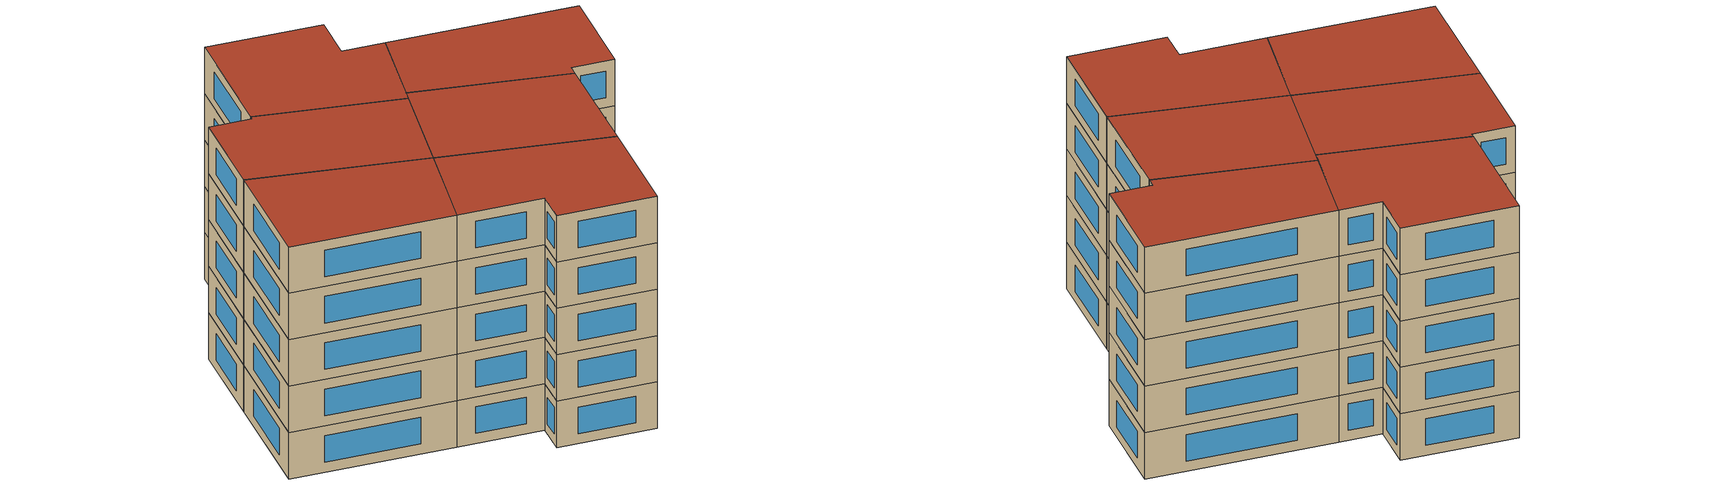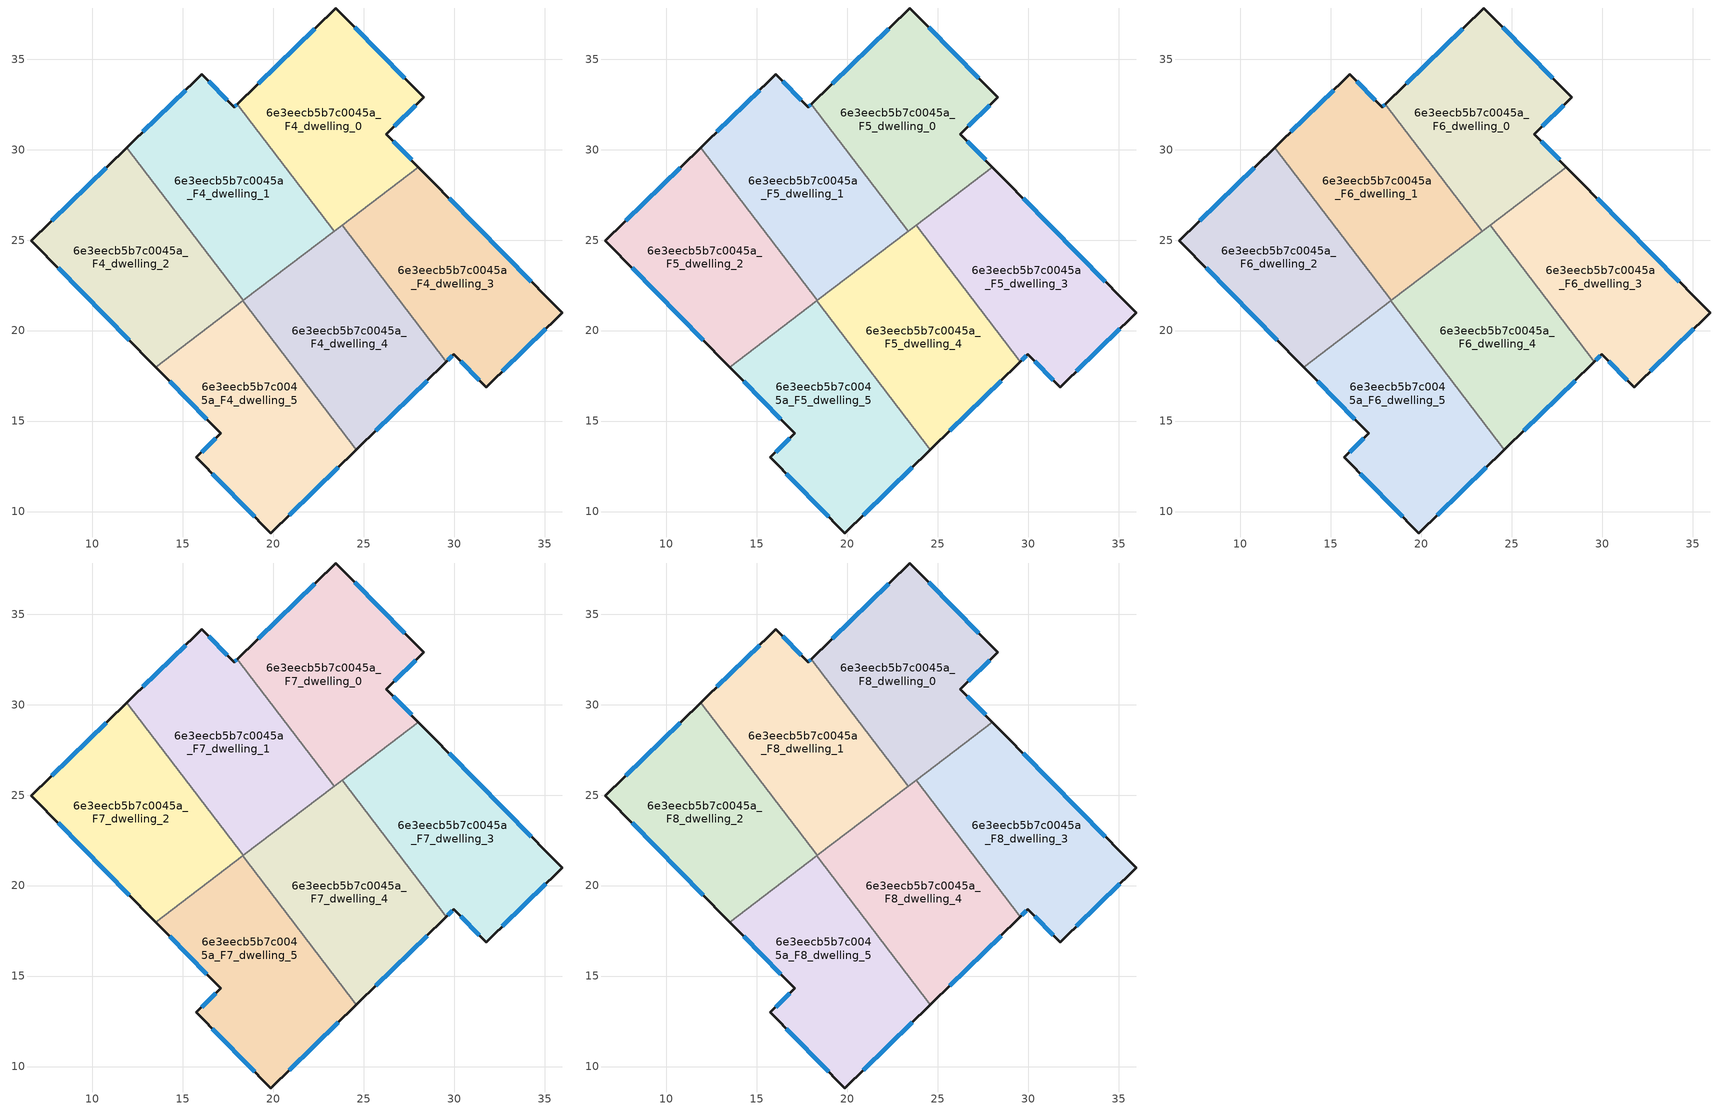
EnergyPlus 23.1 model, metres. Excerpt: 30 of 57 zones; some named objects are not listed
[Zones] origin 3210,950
6e3eecb5b7c0045a_F4_dwelling_0
 floor to 6e3eecb5b7c0045a_F3_dwelling_0 (EU_floor_Construction): 23.46,37.83 28.32,32.89 26.24,30.86 28.03,29.04 23.36,25.49 18.01,32.51 z12
 wall outside (EU_wall_Construction): 28.03,29.04 26.24,30.86 28.32,32.89 23.46,37.83 18.01,32.51 z12:15
 wall to 6e3eecb5b7c0045a_F4_dwelling_1 (EU_wall_Construction): 18.01,32.51 23.36,25.49 z12:15
 wall to 6e3eecb5b7c0045a_F4_dwelling_3 (EU_wall_Construction): 23.82,25.83 28.03,29.04 z12:15
 wall to 6e3eecb5b7c0045a_F4_dwelling_4 (EU_wall_Construction): 23.36,25.49 23.82,25.83 z12:15
 window (EU_Window_Construction): 27.65,29.43 26.63,30.47 / 22.29,36.69 19.18,33.65 / 27.28,33.95 24.5,36.77 / 26.69,31.29 27.88,32.46 z12.64:14.36
6e3eecb5b7c0045a_F4_dwelling_1
 floor to 6e3eecb5b7c0045a_F3_dwelling_1 (EU_floor_Construction): 18.01,32.51 23.36,25.49 18.35,21.67 11.91,30.11 16.06,34.16 17.85,32.35 z12
 wall outside (EU_wall_Construction): 18.01,32.51 17.85,32.35 16.06,34.16 11.91,30.11 z12:15
 wall to 6e3eecb5b7c0045a_F4_dwelling_2 (EU_wall_Construction): 11.91,30.11 18.35,21.67 z12:15
 wall to 6e3eecb5b7c0045a_F4_dwelling_4 (EU_wall_Construction): 18.35,21.67 23.36,25.49 z12:15
 window (EU_Window_Construction): 15.17,33.29 12.8,30.98 / 17.46,32.74 16.44,33.77 / 17.98,32.48 17.88,32.39 z12.64:14.36
6e3eecb5b7c0045a_F4_dwelling_2
 floor to 6e3eecb5b7c0045a_F3_dwelling_2 (EU_floor_Construction): 11.91,30.11 18.35,21.67 13.51,17.98 6.64,24.96 z12
 wall outside (EU_wall_Construction): 11.91,30.11 6.64,24.96 13.51,17.98 z12:15
 wall to 6e3eecb5b7c0045a_F4_dwelling_5 (EU_wall_Construction): 13.51,17.98 18.33,21.65 z12:15
 wall to 6e3eecb5b7c0045a_F4_dwelling_4 (EU_wall_Construction): 18.33,21.65 18.35,21.67 z12:15
 window (EU_Window_Construction): 8.11,23.47 12.04,19.48 / 10.78,29.01 7.77,26.06 z12.64:14.36
6e3eecb5b7c0045a_F4_dwelling_3
 floor to 6e3eecb5b7c0045a_F3_dwelling_3 (EU_floor_Construction): 28.03,29.04 35.97,20.98 31.78,16.88 29.99,18.69 29.57,18.28 23.82,25.83 z12
 wall outside (EU_wall_Construction): 29.57,18.28 29.99,18.69 31.78,16.88 35.97,20.98 28.03,29.04 z12:15
 wall to 6e3eecb5b7c0045a_F4_dwelling_4 (EU_wall_Construction): 23.82,25.83 29.57,18.28 z12:15
 window (EU_Window_Construction): 34.27,22.7 29.73,27.31 / 32.67,17.76 35.07,20.1 / 30.37,18.3 31.39,17.27 / 29.66,18.36 29.9,18.6 z12.64:14.36
6e3eecb5b7c0045a_F4_dwelling_4
 floor to 6e3eecb5b7c0045a_F3_dwelling_4 (EU_floor_Construction): 23.82,25.83 29.57,18.28 24.6,13.42 18.33,21.65 z12
 wall outside (EU_wall_Construction): 24.6,13.42 29.57,18.28 z12:15
 wall to 6e3eecb5b7c0045a_F4_dwelling_5 (EU_wall_Construction): 18.33,21.65 24.6,13.42 z12:15
 window (EU_Window_Construction): 25.66,14.46 28.5,17.24 z12.64:14.36
6e3eecb5b7c0045a_F4_dwelling_5
 floor to 6e3eecb5b7c0045a_F3_dwelling_5 (EU_floor_Construction): 18.33,21.65 24.6,13.42 19.88,8.81 15.75,13 17.11,14.33 13.51,17.98 z12
 wall outside (EU_wall_Construction): 13.51,17.98 17.11,14.33 15.75,13 19.88,8.81 24.6,13.42 z12:15
 window (EU_Window_Construction): 14.28,17.2 16.34,15.11 / 20.89,9.8 23.59,12.44 / 16.63,12.1 18.99,9.71 / 16.82,14.04 16.04,13.28 z12.64:14.36
6e3eecb5b7c0045a_F5_dwelling_0
 floor to 6e3eecb5b7c0045a_F4_dwelling_0 (EU_floor_Construction): 23.46,37.83 28.32,32.89 26.24,30.86 28.03,29.04 23.36,25.49 18.01,32.51 z15
 wall outside (EU_wall_Construction): 28.03,29.04 26.24,30.86 28.32,32.89 23.46,37.83 18.01,32.51 z15:18
 wall to 6e3eecb5b7c0045a_F5_dwelling_1 (EU_wall_Construction): 18.01,32.51 23.36,25.49 z15:18
 wall to 6e3eecb5b7c0045a_F5_dwelling_3 (EU_wall_Construction): 23.82,25.83 28.03,29.04 z15:18
 wall to 6e3eecb5b7c0045a_F5_dwelling_4 (EU_wall_Construction): 23.36,25.49 23.82,25.83 z15:18
 window (EU_Window_Construction): 27.65,29.43 26.63,30.47 / 22.29,36.69 19.18,33.65 / 27.28,33.95 24.5,36.77 / 26.69,31.29 27.88,32.46 z15.64:17.36
6e3eecb5b7c0045a_F5_dwelling_1
 floor to 6e3eecb5b7c0045a_F4_dwelling_1 (EU_floor_Construction): 18.01,32.51 23.36,25.49 18.35,21.67 11.91,30.11 16.06,34.16 17.85,32.35 z15
 wall outside (EU_wall_Construction): 18.01,32.51 17.85,32.35 16.06,34.16 11.91,30.11 z15:18
 wall to 6e3eecb5b7c0045a_F5_dwelling_2 (EU_wall_Construction): 11.91,30.11 18.35,21.67 z15:18
 wall to 6e3eecb5b7c0045a_F5_dwelling_4 (EU_wall_Construction): 18.35,21.67 23.36,25.49 z15:18
 window (EU_Window_Construction): 15.17,33.29 12.8,30.98 / 17.46,32.74 16.44,33.77 / 17.98,32.48 17.88,32.39 z15.64:17.36
6e3eecb5b7c0045a_F5_dwelling_2
 floor to 6e3eecb5b7c0045a_F4_dwelling_2 (EU_floor_Construction): 11.91,30.11 18.35,21.67 13.51,17.98 6.64,24.96 z15
 wall outside (EU_wall_Construction): 11.91,30.11 6.64,24.96 13.51,17.98 z15:18
 wall to 6e3eecb5b7c0045a_F5_dwelling_5 (EU_wall_Construction): 13.51,17.98 18.33,21.65 z15:18
 wall to 6e3eecb5b7c0045a_F5_dwelling_4 (EU_wall_Construction): 18.33,21.65 18.35,21.67 z15:18
 window (EU_Window_Construction): 8.11,23.47 12.04,19.48 / 10.78,29.01 7.77,26.06 z15.64:17.36
6e3eecb5b7c0045a_F5_dwelling_3
 floor to 6e3eecb5b7c0045a_F4_dwelling_3 (EU_floor_Construction): 28.03,29.04 35.97,20.98 31.78,16.88 29.99,18.69 29.57,18.28 23.82,25.83 z15
 wall outside (EU_wall_Construction): 29.57,18.28 29.99,18.69 31.78,16.88 35.97,20.98 28.03,29.04 z15:18
 wall to 6e3eecb5b7c0045a_F5_dwelling_4 (EU_wall_Construction): 23.82,25.83 29.57,18.28 z15:18
 window (EU_Window_Construction): 34.27,22.7 29.73,27.31 / 32.67,17.76 35.07,20.1 / 30.37,18.3 31.39,17.27 / 29.66,18.36 29.9,18.6 z15.64:17.36
6e3eecb5b7c0045a_F5_dwelling_4
 floor to 6e3eecb5b7c0045a_F4_dwelling_4 (EU_floor_Construction): 23.82,25.83 29.57,18.28 24.6,13.42 18.33,21.65 z15
 wall outside (EU_wall_Construction): 24.6,13.42 29.57,18.28 z15:18
 wall to 6e3eecb5b7c0045a_F5_dwelling_5 (EU_wall_Construction): 18.33,21.65 24.6,13.42 z15:18
 window (EU_Window_Construction): 25.66,14.46 28.5,17.24 z15.64:17.36
6e3eecb5b7c0045a_F5_dwelling_5
 floor to 6e3eecb5b7c0045a_F4_dwelling_5 (EU_floor_Construction): 18.33,21.65 24.6,13.42 19.88,8.81 15.75,13 17.11,14.33 13.51,17.98 z15
 wall outside (EU_wall_Construction): 13.51,17.98 17.11,14.33 15.75,13 19.88,8.81 24.6,13.42 z15:18
 window (EU_Window_Construction): 14.28,17.2 16.34,15.11 / 20.89,9.8 23.59,12.44 / 16.63,12.1 18.99,9.71 / 16.82,14.04 16.04,13.28 z15.64:17.36
6e3eecb5b7c0045a_F6_dwelling_0
 floor to 6e3eecb5b7c0045a_F5_dwelling_0 (EU_floor_Construction): 23.46,37.83 28.32,32.89 26.24,30.86 28.03,29.04 23.36,25.49 18.01,32.51 z18
 wall outside (EU_wall_Construction): 28.03,29.04 26.24,30.86 28.32,32.89 23.46,37.83 18.01,32.51 z18:21
 wall to 6e3eecb5b7c0045a_F6_dwelling_1 (EU_wall_Construction): 18.01,32.51 23.36,25.49 z18:21
 wall to 6e3eecb5b7c0045a_F6_dwelling_3 (EU_wall_Construction): 23.82,25.83 28.03,29.04 z18:21
 wall to 6e3eecb5b7c0045a_F6_dwelling_4 (EU_wall_Construction): 23.36,25.49 23.82,25.83 z18:21
 window (EU_Window_Construction): 27.65,29.43 26.63,30.47 / 22.29,36.69 19.18,33.65 / 27.28,33.95 24.5,36.77 / 26.69,31.29 27.88,32.46 z18.64:20.36
6e3eecb5b7c0045a_F6_dwelling_1
 floor to 6e3eecb5b7c0045a_F5_dwelling_1 (EU_floor_Construction): 18.01,32.51 23.36,25.49 18.35,21.67 11.91,30.11 16.06,34.16 17.85,32.35 z18
 wall outside (EU_wall_Construction): 18.01,32.51 17.85,32.35 16.06,34.16 11.91,30.11 z18:21
 wall to 6e3eecb5b7c0045a_F6_dwelling_2 (EU_wall_Construction): 11.91,30.11 18.35,21.67 z18:21
 wall to 6e3eecb5b7c0045a_F6_dwelling_4 (EU_wall_Construction): 18.35,21.67 23.36,25.49 z18:21
 window (EU_Window_Construction): 15.17,33.29 12.8,30.98 / 17.46,32.74 16.44,33.77 / 17.98,32.48 17.88,32.39 z18.64:20.36
6e3eecb5b7c0045a_F6_dwelling_2
 floor to 6e3eecb5b7c0045a_F5_dwelling_2 (EU_floor_Construction): 11.91,30.11 18.35,21.67 13.51,17.98 6.64,24.96 z18
 wall outside (EU_wall_Construction): 11.91,30.11 6.64,24.96 13.51,17.98 z18:21
 wall to 6e3eecb5b7c0045a_F6_dwelling_5 (EU_wall_Construction): 13.51,17.98 18.33,21.65 z18:21
 wall to 6e3eecb5b7c0045a_F6_dwelling_4 (EU_wall_Construction): 18.33,21.65 18.35,21.67 z18:21
 window (EU_Window_Construction): 8.11,23.47 12.04,19.48 / 10.78,29.01 7.77,26.06 z18.64:20.36
6e3eecb5b7c0045a_F6_dwelling_3
 floor to 6e3eecb5b7c0045a_F5_dwelling_3 (EU_floor_Construction): 28.03,29.04 35.97,20.98 31.78,16.88 29.99,18.69 29.57,18.28 23.82,25.83 z18
 wall outside (EU_wall_Construction): 29.57,18.28 29.99,18.69 31.78,16.88 35.97,20.98 28.03,29.04 z18:21
 wall to 6e3eecb5b7c0045a_F6_dwelling_4 (EU_wall_Construction): 23.82,25.83 29.57,18.28 z18:21
 window (EU_Window_Construction): 34.27,22.7 29.73,27.31 / 32.67,17.76 35.07,20.1 / 30.37,18.3 31.39,17.27 / 29.66,18.36 29.9,18.6 z18.64:20.36
6e3eecb5b7c0045a_F6_dwelling_4
 floor to 6e3eecb5b7c0045a_F5_dwelling_4 (EU_floor_Construction): 23.82,25.83 29.57,18.28 24.6,13.42 18.33,21.65 z18
 wall outside (EU_wall_Construction): 24.6,13.42 29.57,18.28 z18:21
 wall to 6e3eecb5b7c0045a_F6_dwelling_5 (EU_wall_Construction): 18.33,21.65 24.6,13.42 z18:21
 window (EU_Window_Construction): 25.66,14.46 28.5,17.24 z18.64:20.36
6e3eecb5b7c0045a_F6_dwelling_5
 floor to 6e3eecb5b7c0045a_F5_dwelling_5 (EU_floor_Construction): 18.33,21.65 24.6,13.42 19.88,8.81 15.75,13 17.11,14.33 13.51,17.98 z18
 wall outside (EU_wall_Construction): 13.51,17.98 17.11,14.33 15.75,13 19.88,8.81 24.6,13.42 z18:21
 window (EU_Window_Construction): 14.28,17.2 16.34,15.11 / 20.89,9.8 23.59,12.44 / 16.63,12.1 18.99,9.71 / 16.82,14.04 16.04,13.28 z18.64:20.36
6e3eecb5b7c0045a_F7_dwelling_0
 floor to 6e3eecb5b7c0045a_F6_dwelling_0 (EU_floor_Construction): 23.46,37.83 28.32,32.89 26.24,30.86 28.03,29.04 23.36,25.49 18.01,32.51 z21
 wall outside (EU_wall_Construction): 28.03,29.04 26.24,30.86 28.32,32.89 23.46,37.83 18.01,32.51 z21:24
 wall to 6e3eecb5b7c0045a_F7_dwelling_1 (EU_wall_Construction): 18.01,32.51 23.36,25.49 z21:24
 wall to 6e3eecb5b7c0045a_F7_dwelling_3 (EU_wall_Construction): 23.82,25.83 28.03,29.04 z21:24
 wall to 6e3eecb5b7c0045a_F7_dwelling_4 (EU_wall_Construction): 23.36,25.49 23.82,25.83 z21:24
 window (EU_Window_Construction): 27.65,29.43 26.63,30.47 / 22.29,36.69 19.18,33.65 / 27.28,33.95 24.5,36.77 / 26.69,31.29 27.88,32.46 z21.64:23.36
6e3eecb5b7c0045a_F7_dwelling_1
 floor to 6e3eecb5b7c0045a_F6_dwelling_1 (EU_floor_Construction): 18.01,32.51 23.36,25.49 18.35,21.67 11.91,30.11 16.06,34.16 17.85,32.35 z21
 wall outside (EU_wall_Construction): 18.01,32.51 17.85,32.35 16.06,34.16 11.91,30.11 z21:24
 wall to 6e3eecb5b7c0045a_F7_dwelling_2 (EU_wall_Construction): 11.91,30.11 18.35,21.67 z21:24
 wall to 6e3eecb5b7c0045a_F7_dwelling_4 (EU_wall_Construction): 18.35,21.67 23.36,25.49 z21:24
 window (EU_Window_Construction): 15.17,33.29 12.8,30.98 / 17.46,32.74 16.44,33.77 / 17.98,32.48 17.88,32.39 z21.64:23.36
6e3eecb5b7c0045a_F7_dwelling_2
 floor to 6e3eecb5b7c0045a_F6_dwelling_2 (EU_floor_Construction): 11.91,30.11 18.35,21.67 13.51,17.98 6.64,24.96 z21
 wall outside (EU_wall_Construction): 11.91,30.11 6.64,24.96 13.51,17.98 z21:24
 wall to 6e3eecb5b7c0045a_F7_dwelling_5 (EU_wall_Construction): 13.51,17.98 18.33,21.65 z21:24
 wall to 6e3eecb5b7c0045a_F7_dwelling_4 (EU_wall_Construction): 18.33,21.65 18.35,21.67 z21:24
 window (EU_Window_Construction): 8.11,23.47 12.04,19.48 / 10.78,29.01 7.77,26.06 z21.64:23.36
6e3eecb5b7c0045a_F7_dwelling_3
 floor to 6e3eecb5b7c0045a_F6_dwelling_3 (EU_floor_Construction): 28.03,29.04 35.97,20.98 31.78,16.88 29.99,18.69 29.57,18.28 23.82,25.83 z21
 wall outside (EU_wall_Construction): 29.57,18.28 29.99,18.69 31.78,16.88 35.97,20.98 28.03,29.04 z21:24
 wall to 6e3eecb5b7c0045a_F7_dwelling_4 (EU_wall_Construction): 23.82,25.83 29.57,18.28 z21:24
 window (EU_Window_Construction): 34.27,22.7 29.73,27.31 / 32.67,17.76 35.07,20.1 / 30.37,18.3 31.39,17.27 / 29.66,18.36 29.9,18.6 z21.64:23.36
6e3eecb5b7c0045a_F7_dwelling_4
 floor to 6e3eecb5b7c0045a_F6_dwelling_4 (EU_floor_Construction): 23.82,25.83 29.57,18.28 24.6,13.42 18.33,21.65 z21
 wall outside (EU_wall_Construction): 24.6,13.42 29.57,18.28 z21:24
 wall to 6e3eecb5b7c0045a_F7_dwelling_5 (EU_wall_Construction): 18.33,21.65 24.6,13.42 z21:24
 window (EU_Window_Construction): 25.66,14.46 28.5,17.24 z21.64:23.36
6e3eecb5b7c0045a_F7_dwelling_5
 floor to 6e3eecb5b7c0045a_F6_dwelling_5 (EU_floor_Construction): 18.33,21.65 24.6,13.42 19.88,8.81 15.75,13 17.11,14.33 13.51,17.98 z21
 wall outside (EU_wall_Construction): 13.51,17.98 17.11,14.33 15.75,13 19.88,8.81 24.6,13.42 z21:24
 window (EU_Window_Construction): 14.28,17.2 16.34,15.11 / 20.89,9.8 23.59,12.44 / 16.63,12.1 18.99,9.71 / 16.82,14.04 16.04,13.28 z21.64:23.36
6e3eecb5b7c0045a_F8_dwelling_0
 floor to 6e3eecb5b7c0045a_F7_dwelling_0 (EU_floor_Construction): 23.46,37.83 28.32,32.89 26.24,30.86 28.03,29.04 23.36,25.49 18.01,32.51 z24
 wall outside (EU_wall_Construction): 28.03,29.04 26.24,30.86 28.32,32.89 23.46,37.83 18.01,32.51 z24:27
 wall to 6e3eecb5b7c0045a_F8_dwelling_1 (EU_wall_Construction): 18.01,32.51 23.36,25.49 z24:27
 wall to 6e3eecb5b7c0045a_F8_dwelling_3 (EU_wall_Construction): 23.82,25.83 28.03,29.04 z24:27
 wall to 6e3eecb5b7c0045a_F8_dwelling_4 (EU_wall_Construction): 23.36,25.49 23.82,25.83 z24:27
 window (EU_Window_Construction): 27.65,29.43 26.63,30.47 / 22.29,36.69 19.18,33.65 / 27.28,33.95 24.5,36.77 / 26.69,31.29 27.88,32.46 z24.64:26.36
 roof outside (EU_roof_Construction): 28.03,29.04 26.24,30.86 28.32,32.89 23.46,37.83 18.01,32.51 23.36,25.49 z27
6e3eecb5b7c0045a_F8_dwelling_1
 floor to 6e3eecb5b7c0045a_F7_dwelling_1 (EU_floor_Construction): 18.01,32.51 23.36,25.49 18.35,21.67 11.91,30.11 16.06,34.16 17.85,32.35 z24
 wall outside (EU_wall_Construction): 18.01,32.51 17.85,32.35 16.06,34.16 11.91,30.11 z24:27
 wall to 6e3eecb5b7c0045a_F8_dwelling_2 (EU_wall_Construction): 11.91,30.11 18.35,21.67 z24:27
 wall to 6e3eecb5b7c0045a_F8_dwelling_4 (EU_wall_Construction): 18.35,21.67 23.36,25.49 z24:27
 window (EU_Window_Construction): 15.17,33.29 12.8,30.98 / 17.46,32.74 16.44,33.77 / 17.98,32.48 17.88,32.39 z24.64:26.36
 roof outside (EU_roof_Construction): 23.36,25.49 18.01,32.51 17.85,32.35 16.06,34.16 11.91,30.11 18.35,21.67 z27
6e3eecb5b7c0045a_F8_dwelling_2
 floor to 6e3eecb5b7c0045a_F7_dwelling_2 (EU_floor_Construction): 11.91,30.11 18.35,21.67 13.51,17.98 6.64,24.96 z24
 wall outside (EU_wall_Construction): 11.91,30.11 6.64,24.96 13.51,17.98 z24:27
 wall to 6e3eecb5b7c0045a_F8_dwelling_5 (EU_wall_Construction): 13.51,17.98 18.33,21.65 z24:27
 wall to 6e3eecb5b7c0045a_F8_dwelling_4 (EU_wall_Construction): 18.33,21.65 18.35,21.67 z24:27
 window (EU_Window_Construction): 8.11,23.47 12.04,19.48 / 10.78,29.01 7.77,26.06 z24.64:26.36
 roof outside (EU_roof_Construction): 18.35,21.67 11.91,30.11 6.64,24.96 13.51,17.98 z27
6e3eecb5b7c0045a_F8_dwelling_3
 floor to 6e3eecb5b7c0045a_F7_dwelling_3 (EU_floor_Construction): 28.03,29.04 35.97,20.98 31.78,16.88 29.99,18.69 29.57,18.28 23.82,25.83 z24
 wall outside (EU_wall_Construction): 29.57,18.28 29.99,18.69 31.78,16.88 35.97,20.98 28.03,29.04 z24:27
 wall to 6e3eecb5b7c0045a_F8_dwelling_4 (EU_wall_Construction): 23.82,25.83 29.57,18.28 z24:27
 window (EU_Window_Construction): 34.27,22.7 29.73,27.31 / 32.67,17.76 35.07,20.1 / 30.37,18.3 31.39,17.27 / 29.66,18.36 29.9,18.6 z24.64:26.36
 roof outside (EU_roof_Construction): 35.97,20.98 28.03,29.04 23.82,25.83 29.57,18.28 29.99,18.69 31.78,16.88 z27
6e3eecb5b7c0045a_F8_dwelling_4
 floor to 6e3eecb5b7c0045a_F7_dwelling_4 (EU_floor_Construction): 23.82,25.83 29.57,18.28 24.6,13.42 18.33,21.65 z24
 wall outside (EU_wall_Construction): 24.6,13.42 29.57,18.28 z24:27
 wall to 6e3eecb5b7c0045a_F8_dwelling_5 (EU_wall_Construction): 18.33,21.65 24.6,13.42 z24:27
 window (EU_Window_Construction): 25.66,14.46 28.5,17.24 z24.64:26.36
 roof outside (EU_roof_Construction): 29.57,18.28 23.82,25.83 18.33,21.65 24.6,13.42 z27
6e3eecb5b7c0045a_F8_dwelling_5
 floor to 6e3eecb5b7c0045a_F7_dwelling_5 (EU_floor_Construction): 18.33,21.65 24.6,13.42 19.88,8.81 15.75,13 17.11,14.33 13.51,17.98 z24
 wall outside (EU_wall_Construction): 13.51,17.98 17.11,14.33 15.75,13 19.88,8.81 24.6,13.42 z24:27
 window (EU_Window_Construction): 14.28,17.2 16.34,15.11 / 20.89,9.8 23.59,12.44 / 16.63,12.1 18.99,9.71 / 16.82,14.04 16.04,13.28 z24.64:26.36
 roof outside (EU_roof_Construction): 24.6,13.42 18.33,21.65 13.51,17.98 17.11,14.33 15.75,13 19.88,8.81 z27
[Building]
EU S2 Campaign: North Axis=0; Terrain=City; Solar Distribution=FullExterior
[Site:Location]
Yerevan-Zvartnots.Intl.AP: Latitude=40.15; Longitude=44.383; Time Zone=4; Elevation=854
[SizingPeriod:WeatherFileDays]
AnnualSizingPeriod: Begin Month=1; Begin Day of Month=1; End Month=12; End Day of Month=31; Day of Week for Start Day=Monday; Use Weather File Daylight Saving Period=No; Use Weather File Rain and Snow Indicators=No
[MATERIAL]
EU_InternalMass_Material: Roughness=MediumRough; Thickness=0.1; Conductivity=1; Density=1800; Specific Heat=900; Thermal Absorptance=0.9; Solar Absorptance=0.7; Visible Absorptance=0.7
[MATERIAL:NOMASS] Roughness=MediumRough; Thermal Absorptance=0.9; Solar Absorptance=0.7; Visible Absorptance=0.7
Name | Thermal Resistance
EU_wall_NoMass | 1.05043
EU_roof_NoMass | 1.45357
EU_floor_NoMass | 0.478065
[WINDOWMATERIAL:SIMPLEGLAZINGSYSTEM]
EU_Window_SimpleGlazing: UFactor=2.5566; Solar Heat Gain Coefficient=0.75; Visible Transmittance=0.75
[CONSTRUCTION]
EU_wall_Construction: EU_wall_NoMass
EU_roof_Construction: EU_roof_NoMass
EU_floor_Construction: EU_floor_NoMass
EU_Window_Construction: EU_Window_SimpleGlazing
EU_InternalMass_Construction: EU_InternalMass_Material
[ZONE] Type=1; Multiplier=1; Ceiling Height=autocalculate; Floor Area=autocalculate; Part of Total Floor Area=Yes
Name | Volume
6e3eecb5b7c0045a_F4_dwelling_0; 6e3eecb5b7c0045a_F5_dwelling_0; 6e3eecb5b7c0045a_F6_dwelling_0; 6e3eecb5b7c0045a_F7_dwelling_0; 6e3eecb5b7c0045a_F8_dwelling_0; 6e3eecb5b7c0045a_F4_dwelling_2; 6e3eecb5b7c0045a_F5_dwelling_2; 6e3eecb5b7c0045a_F6_dwelling_2; 6e3eecb5b7c0045a_F7_dwelling_2; 6e3eecb5b7c0045a_F8_dwelling_2 | 205.167
6e3eecb5b7c0045a_F4_dwelling_1; 6e3eecb5b7c0045a_F5_dwelling_1; 6e3eecb5b7c0045a_F6_dwelling_1; 6e3eecb5b7c0045a_F7_dwelling_1; 6e3eecb5b7c0045a_F8_dwelling_1 | 205.18
6e3eecb5b7c0045a_F4_dwelling_3; 6e3eecb5b7c0045a_F5_dwelling_3; 6e3eecb5b7c0045a_F6_dwelling_3; 6e3eecb5b7c0045a_F7_dwelling_3; 6e3eecb5b7c0045a_F8_dwelling_3 | 205.171
6e3eecb5b7c0045a_F4_dwelling_4; 6e3eecb5b7c0045a_F5_dwelling_4; 6e3eecb5b7c0045a_F6_dwelling_4; 6e3eecb5b7c0045a_F7_dwelling_4; 6e3eecb5b7c0045a_F8_dwelling_4 | 205.154
6e3eecb5b7c0045a_F4_dwelling_5; 6e3eecb5b7c0045a_F5_dwelling_5; 6e3eecb5b7c0045a_F6_dwelling_5; 6e3eecb5b7c0045a_F7_dwelling_5; 6e3eecb5b7c0045a_F8_dwelling_5 | 205.169
[INTERNALMASS] Construction=EU_InternalMass_Construction
Name | Zone or ZoneList | Surface Area
6e3eecb5b7c0045a_F4_dwelling_0_EU_InternalMass | 6e3eecb5b7c0045a_F4_dwelling_0 | 68.3889
6e3eecb5b7c0045a_F4_dwelling_1_EU_InternalMass | 6e3eecb5b7c0045a_F4_dwelling_1 | 68.3933
6e3eecb5b7c0045a_F4_dwelling_2_EU_InternalMass | 6e3eecb5b7c0045a_F4_dwelling_2 | 68.389
6e3eecb5b7c0045a_F4_dwelling_3_EU_InternalMass | 6e3eecb5b7c0045a_F4_dwelling_3 | 68.3903
6e3eecb5b7c0045a_F4_dwelling_4_EU_InternalMass | 6e3eecb5b7c0045a_F4_dwelling_4 | 68.3846
6e3eecb5b7c0045a_F4_dwelling_5_EU_InternalMass | 6e3eecb5b7c0045a_F4_dwelling_5 | 68.3897
6e3eecb5b7c0045a_F5_dwelling_0_EU_InternalMass | 6e3eecb5b7c0045a_F5_dwelling_0 | 68.3889
6e3eecb5b7c0045a_F5_dwelling_1_EU_InternalMass | 6e3eecb5b7c0045a_F5_dwelling_1 | 68.3933
6e3eecb5b7c0045a_F5_dwelling_2_EU_InternalMass | 6e3eecb5b7c0045a_F5_dwelling_2 | 68.389
6e3eecb5b7c0045a_F5_dwelling_3_EU_InternalMass | 6e3eecb5b7c0045a_F5_dwelling_3 | 68.3903
6e3eecb5b7c0045a_F5_dwelling_4_EU_InternalMass | 6e3eecb5b7c0045a_F5_dwelling_4 | 68.3846
6e3eecb5b7c0045a_F5_dwelling_5_EU_InternalMass | 6e3eecb5b7c0045a_F5_dwelling_5 | 68.3897
6e3eecb5b7c0045a_F6_dwelling_0_EU_InternalMass | 6e3eecb5b7c0045a_F6_dwelling_0 | 68.3889
6e3eecb5b7c0045a_F6_dwelling_1_EU_InternalMass | 6e3eecb5b7c0045a_F6_dwelling_1 | 68.3933
6e3eecb5b7c0045a_F6_dwelling_2_EU_InternalMass | 6e3eecb5b7c0045a_F6_dwelling_2 | 68.389
6e3eecb5b7c0045a_F6_dwelling_3_EU_InternalMass | 6e3eecb5b7c0045a_F6_dwelling_3 | 68.3903
6e3eecb5b7c0045a_F6_dwelling_4_EU_InternalMass | 6e3eecb5b7c0045a_F6_dwelling_4 | 68.3846
6e3eecb5b7c0045a_F6_dwelling_5_EU_InternalMass | 6e3eecb5b7c0045a_F6_dwelling_5 | 68.3897
6e3eecb5b7c0045a_F7_dwelling_0_EU_InternalMass | 6e3eecb5b7c0045a_F7_dwelling_0 | 68.3889
6e3eecb5b7c0045a_F7_dwelling_1_EU_InternalMass | 6e3eecb5b7c0045a_F7_dwelling_1 | 68.3933
6e3eecb5b7c0045a_F7_dwelling_2_EU_InternalMass | 6e3eecb5b7c0045a_F7_dwelling_2 | 68.389
6e3eecb5b7c0045a_F7_dwelling_3_EU_InternalMass | 6e3eecb5b7c0045a_F7_dwelling_3 | 68.3903
6e3eecb5b7c0045a_F7_dwelling_4_EU_InternalMass | 6e3eecb5b7c0045a_F7_dwelling_4 | 68.3846
6e3eecb5b7c0045a_F7_dwelling_5_EU_InternalMass | 6e3eecb5b7c0045a_F7_dwelling_5 | 68.3897
6e3eecb5b7c0045a_F8_dwelling_0_EU_InternalMass | 6e3eecb5b7c0045a_F8_dwelling_0 | 68.3889
6e3eecb5b7c0045a_F8_dwelling_1_EU_InternalMass | 6e3eecb5b7c0045a_F8_dwelling_1 | 68.3933
6e3eecb5b7c0045a_F8_dwelling_2_EU_InternalMass | 6e3eecb5b7c0045a_F8_dwelling_2 | 68.389
6e3eecb5b7c0045a_F8_dwelling_3_EU_InternalMass | 6e3eecb5b7c0045a_F8_dwelling_3 | 68.3903
6e3eecb5b7c0045a_F8_dwelling_4_EU_InternalMass | 6e3eecb5b7c0045a_F8_dwelling_4 | 68.3846
6e3eecb5b7c0045a_F8_dwelling_5_EU_InternalMass | 6e3eecb5b7c0045a_F8_dwelling_5 | 68.3897
[OTHEREQUIPMENT] Fuel Type=Electricity; Design Level Calculation Method=Watts/Area; Power per Zone Floor Area=1; Fraction Latent=0; Fraction Radiant=0; Fraction Lost=0; Carbon Dioxide Generation Rate=0; EndUse Subcategory=EU_Step8_InternalGains
Name | Zone or ZoneList or Space or SpaceList | Schedule
EU_Step8_InternalGain_6e3eecb5b7c0045a_F4_dwelling_0_f000 | 6e3eecb5b7c0045a_F4_dwelling_0 | EU_Step8_GainSchedule_6e3eecb5b7c0045a_F4_dwelling_0_f000
EU_Step8_InternalGain_6e3eecb5b7c0045a_F4_dwelling_1_f000 | 6e3eecb5b7c0045a_F4_dwelling_1 | EU_Step8_GainSchedule_6e3eecb5b7c0045a_F4_dwelling_1_f000
EU_Step8_InternalGain_6e3eecb5b7c0045a_F4_dwelling_2_f000 | 6e3eecb5b7c0045a_F4_dwelling_2 | EU_Step8_GainSchedule_6e3eecb5b7c0045a_F4_dwelling_2_f000
EU_Step8_InternalGain_6e3eecb5b7c0045a_F4_dwelling_3_f000 | 6e3eecb5b7c0045a_F4_dwelling_3 | EU_Step8_GainSchedule_6e3eecb5b7c0045a_F4_dwelling_3_f000
EU_Step8_InternalGain_6e3eecb5b7c0045a_F4_dwelling_4_f000 | 6e3eecb5b7c0045a_F4_dwelling_4 | EU_Step8_GainSchedule_6e3eecb5b7c0045a_F4_dwelling_4_f000
EU_Step8_InternalGain_6e3eecb5b7c0045a_F4_dwelling_5_f000 | 6e3eecb5b7c0045a_F4_dwelling_5 | EU_Step8_GainSchedule_6e3eecb5b7c0045a_F4_dwelling_5_f000
EU_Step8_InternalGain_6e3eecb5b7c0045a_F5_dwelling_0_f000 | 6e3eecb5b7c0045a_F5_dwelling_0 | EU_Step8_GainSchedule_6e3eecb5b7c0045a_F5_dwelling_0_f000
EU_Step8_InternalGain_6e3eecb5b7c0045a_F5_dwelling_1_f000 | 6e3eecb5b7c0045a_F5_dwelling_1 | EU_Step8_GainSchedule_6e3eecb5b7c0045a_F5_dwelling_1_f000
EU_Step8_InternalGain_6e3eecb5b7c0045a_F5_dwelling_2_f000 | 6e3eecb5b7c0045a_F5_dwelling_2 | EU_Step8_GainSchedule_6e3eecb5b7c0045a_F5_dwelling_2_f000
EU_Step8_InternalGain_6e3eecb5b7c0045a_F5_dwelling_3_f000 | 6e3eecb5b7c0045a_F5_dwelling_3 | EU_Step8_GainSchedule_6e3eecb5b7c0045a_F5_dwelling_3_f000
EU_Step8_InternalGain_6e3eecb5b7c0045a_F5_dwelling_4_f000 | 6e3eecb5b7c0045a_F5_dwelling_4 | EU_Step8_GainSchedule_6e3eecb5b7c0045a_F5_dwelling_4_f000
EU_Step8_InternalGain_6e3eecb5b7c0045a_F5_dwelling_5_f000 | 6e3eecb5b7c0045a_F5_dwelling_5 | EU_Step8_GainSchedule_6e3eecb5b7c0045a_F5_dwelling_5_f000
EU_Step8_InternalGain_6e3eecb5b7c0045a_F6_dwelling_0_f000 | 6e3eecb5b7c0045a_F6_dwelling_0 | EU_Step8_GainSchedule_6e3eecb5b7c0045a_F6_dwelling_0_f000
EU_Step8_InternalGain_6e3eecb5b7c0045a_F6_dwelling_1_f000 | 6e3eecb5b7c0045a_F6_dwelling_1 | EU_Step8_GainSchedule_6e3eecb5b7c0045a_F6_dwelling_1_f000
EU_Step8_InternalGain_6e3eecb5b7c0045a_F6_dwelling_2_f000 | 6e3eecb5b7c0045a_F6_dwelling_2 | EU_Step8_GainSchedule_6e3eecb5b7c0045a_F6_dwelling_2_f000
EU_Step8_InternalGain_6e3eecb5b7c0045a_F6_dwelling_3_f000 | 6e3eecb5b7c0045a_F6_dwelling_3 | EU_Step8_GainSchedule_6e3eecb5b7c0045a_F6_dwelling_3_f000
EU_Step8_InternalGain_6e3eecb5b7c0045a_F6_dwelling_4_f000 | 6e3eecb5b7c0045a_F6_dwelling_4 | EU_Step8_GainSchedule_6e3eecb5b7c0045a_F6_dwelling_4_f000
EU_Step8_InternalGain_6e3eecb5b7c0045a_F6_dwelling_5_f000 | 6e3eecb5b7c0045a_F6_dwelling_5 | EU_Step8_GainSchedule_6e3eecb5b7c0045a_F6_dwelling_5_f000
EU_Step8_InternalGain_6e3eecb5b7c0045a_F7_dwelling_0_f000 | 6e3eecb5b7c0045a_F7_dwelling_0 | EU_Step8_GainSchedule_6e3eecb5b7c0045a_F7_dwelling_0_f000
EU_Step8_InternalGain_6e3eecb5b7c0045a_F7_dwelling_1_f000 | 6e3eecb5b7c0045a_F7_dwelling_1 | EU_Step8_GainSchedule_6e3eecb5b7c0045a_F7_dwelling_1_f000
EU_Step8_InternalGain_6e3eecb5b7c0045a_F7_dwelling_2_f000 | 6e3eecb5b7c0045a_F7_dwelling_2 | EU_Step8_GainSchedule_6e3eecb5b7c0045a_F7_dwelling_2_f000
EU_Step8_InternalGain_6e3eecb5b7c0045a_F7_dwelling_3_f000 | 6e3eecb5b7c0045a_F7_dwelling_3 | EU_Step8_GainSchedule_6e3eecb5b7c0045a_F7_dwelling_3_f000
EU_Step8_InternalGain_6e3eecb5b7c0045a_F7_dwelling_4_f000 | 6e3eecb5b7c0045a_F7_dwelling_4 | EU_Step8_GainSchedule_6e3eecb5b7c0045a_F7_dwelling_4_f000
EU_Step8_InternalGain_6e3eecb5b7c0045a_F7_dwelling_5_f000 | 6e3eecb5b7c0045a_F7_dwelling_5 | EU_Step8_GainSchedule_6e3eecb5b7c0045a_F7_dwelling_5_f000
EU_Step8_InternalGain_6e3eecb5b7c0045a_F8_dwelling_0_f000 | 6e3eecb5b7c0045a_F8_dwelling_0 | EU_Step8_GainSchedule_6e3eecb5b7c0045a_F8_dwelling_0_f000
EU_Step8_InternalGain_6e3eecb5b7c0045a_F8_dwelling_1_f000 | 6e3eecb5b7c0045a_F8_dwelling_1 | EU_Step8_GainSchedule_6e3eecb5b7c0045a_F8_dwelling_1_f000
EU_Step8_InternalGain_6e3eecb5b7c0045a_F8_dwelling_2_f000 | 6e3eecb5b7c0045a_F8_dwelling_2 | EU_Step8_GainSchedule_6e3eecb5b7c0045a_F8_dwelling_2_f000
EU_Step8_InternalGain_6e3eecb5b7c0045a_F8_dwelling_3_f000 | 6e3eecb5b7c0045a_F8_dwelling_3 | EU_Step8_GainSchedule_6e3eecb5b7c0045a_F8_dwelling_3_f000
EU_Step8_InternalGain_6e3eecb5b7c0045a_F8_dwelling_4_f000 | 6e3eecb5b7c0045a_F8_dwelling_4 | EU_Step8_GainSchedule_6e3eecb5b7c0045a_F8_dwelling_4_f000
EU_Step8_InternalGain_6e3eecb5b7c0045a_F8_dwelling_5_f000 | 6e3eecb5b7c0045a_F8_dwelling_5 | EU_Step8_GainSchedule_6e3eecb5b7c0045a_F8_dwelling_5_f000
[ZONEVENTILATION:DESIGNFLOWRATE] Schedule=EU_AlwaysOn; Design Flow Rate Calculation Method=AirChanges/Hour; Air Changes per Hour=0.557805; Ventilation Type=Natural; Fan Pressure Rise=0; Fan Total Efficiency=1; Constant Term Coefficient=1; Temperature Term Coefficient=0; Velocity Term Coefficient=0; Velocity Squared Term Coefficient=0; Minimum Indoor Temperature=-100; Maximum Indoor Temperature=100; Delta Temperature=-100; Minimum Outdoor Temperature=-100; Maximum Outdoor Temperature=100; Maximum Wind Speed=40
Name | Zone or ZoneList or Space or SpaceList
EU_ConstantAir_6e3eecb5b7c0045a_F4_dwelling_0 | 6e3eecb5b7c0045a_F4_dwelling_0
EU_ConstantAir_6e3eecb5b7c0045a_F4_dwelling_1 | 6e3eecb5b7c0045a_F4_dwelling_1
EU_ConstantAir_6e3eecb5b7c0045a_F4_dwelling_2 | 6e3eecb5b7c0045a_F4_dwelling_2
EU_ConstantAir_6e3eecb5b7c0045a_F4_dwelling_3 | 6e3eecb5b7c0045a_F4_dwelling_3
EU_ConstantAir_6e3eecb5b7c0045a_F4_dwelling_4 | 6e3eecb5b7c0045a_F4_dwelling_4
EU_ConstantAir_6e3eecb5b7c0045a_F4_dwelling_5 | 6e3eecb5b7c0045a_F4_dwelling_5
EU_ConstantAir_6e3eecb5b7c0045a_F5_dwelling_0 | 6e3eecb5b7c0045a_F5_dwelling_0
EU_ConstantAir_6e3eecb5b7c0045a_F5_dwelling_1 | 6e3eecb5b7c0045a_F5_dwelling_1
EU_ConstantAir_6e3eecb5b7c0045a_F5_dwelling_2 | 6e3eecb5b7c0045a_F5_dwelling_2
EU_ConstantAir_6e3eecb5b7c0045a_F5_dwelling_3 | 6e3eecb5b7c0045a_F5_dwelling_3
EU_ConstantAir_6e3eecb5b7c0045a_F5_dwelling_4 | 6e3eecb5b7c0045a_F5_dwelling_4
EU_ConstantAir_6e3eecb5b7c0045a_F5_dwelling_5 | 6e3eecb5b7c0045a_F5_dwelling_5
EU_ConstantAir_6e3eecb5b7c0045a_F6_dwelling_0 | 6e3eecb5b7c0045a_F6_dwelling_0
EU_ConstantAir_6e3eecb5b7c0045a_F6_dwelling_1 | 6e3eecb5b7c0045a_F6_dwelling_1
EU_ConstantAir_6e3eecb5b7c0045a_F6_dwelling_2 | 6e3eecb5b7c0045a_F6_dwelling_2
EU_ConstantAir_6e3eecb5b7c0045a_F6_dwelling_3 | 6e3eecb5b7c0045a_F6_dwelling_3
EU_ConstantAir_6e3eecb5b7c0045a_F6_dwelling_4 | 6e3eecb5b7c0045a_F6_dwelling_4
EU_ConstantAir_6e3eecb5b7c0045a_F6_dwelling_5 | 6e3eecb5b7c0045a_F6_dwelling_5
EU_ConstantAir_6e3eecb5b7c0045a_F7_dwelling_0 | 6e3eecb5b7c0045a_F7_dwelling_0
EU_ConstantAir_6e3eecb5b7c0045a_F7_dwelling_1 | 6e3eecb5b7c0045a_F7_dwelling_1
EU_ConstantAir_6e3eecb5b7c0045a_F7_dwelling_2 | 6e3eecb5b7c0045a_F7_dwelling_2
EU_ConstantAir_6e3eecb5b7c0045a_F7_dwelling_3 | 6e3eecb5b7c0045a_F7_dwelling_3
EU_ConstantAir_6e3eecb5b7c0045a_F7_dwelling_4 | 6e3eecb5b7c0045a_F7_dwelling_4
EU_ConstantAir_6e3eecb5b7c0045a_F7_dwelling_5 | 6e3eecb5b7c0045a_F7_dwelling_5
EU_ConstantAir_6e3eecb5b7c0045a_F8_dwelling_0 | 6e3eecb5b7c0045a_F8_dwelling_0
EU_ConstantAir_6e3eecb5b7c0045a_F8_dwelling_1 | 6e3eecb5b7c0045a_F8_dwelling_1
EU_ConstantAir_6e3eecb5b7c0045a_F8_dwelling_2 | 6e3eecb5b7c0045a_F8_dwelling_2
EU_ConstantAir_6e3eecb5b7c0045a_F8_dwelling_3 | 6e3eecb5b7c0045a_F8_dwelling_3
EU_ConstantAir_6e3eecb5b7c0045a_F8_dwelling_4 | 6e3eecb5b7c0045a_F8_dwelling_4
EU_ConstantAir_6e3eecb5b7c0045a_F8_dwelling_5 | 6e3eecb5b7c0045a_F8_dwelling_5
[HVACTEMPLATE:THERMOSTAT] Constant Heating Setpoint=20; Constant Cooling Setpoint=50
EU_HeatOnly_6e3eecb5b7c0045a_F7_dwelling_3; EU_HeatOnly_6e3eecb5b7c0045a_F7_dwelling_4; EU_HeatOnly_6e3eecb5b7c0045a_F7_dwelling_5; EU_HeatOnly_6e3eecb5b7c0045a_F8_dwelling_0; EU_HeatOnly_6e3eecb5b7c0045a_F8_dwelling_1; EU_HeatOnly_6e3eecb5b7c0045a_F8_dwelling_2; EU_HeatOnly_6e3eecb5b7c0045a_F8_dwelling_3; EU_HeatOnly_6e3eecb5b7c0045a_F8_dwelling_4; EU_HeatOnly_6e3eecb5b7c0045a_F8_dwelling_5
[HVACTEMPLATE:ZONE:IDEALLOADSAIRSYSTEM] System Availability Schedule=EU_AlwaysOn; Maximum Heating Supply Air Temperature=50; Minimum Cooling Supply Air Temperature=13; Maximum Heating Supply Air Humidity Ratio=0.0156; Minimum Cooling Supply Air Humidity Ratio=0.0077; Heating Limit=NoLimit; Cooling Limit=NoLimit; Heating Availability Schedule=EU_AlwaysOn; Cooling Availability Schedule=EU_CoolingOff; Dehumidification Control Type=ConstantSensibleHeatRatio; Cooling Sensible Heat Ratio=0.7; Dehumidification Setpoint=60; Humidification Control Type=None; Humidification Setpoint=30; Outdoor Air Method=None; Outdoor Air Flow Rate per Person=0.00944; Outdoor Air Flow Rate per Zone Floor Area=0; Outdoor Air Flow Rate per Zone=0; Demand Controlled Ventilation Type=None; Outdoor Air Economizer Type=NoEconomizer; Heat Recovery Type=None; Sensible Heat Recovery Effectiveness=0.7; Latent Heat Recovery Effectiveness=0.65
Name | Template Thermostat
6e3eecb5b7c0045a_F4_dwelling_0 | EU_HeatOnly_6e3eecb5b7c0045a_F4_dwelling_0
6e3eecb5b7c0045a_F4_dwelling_1 | EU_HeatOnly_6e3eecb5b7c0045a_F4_dwelling_1
6e3eecb5b7c0045a_F4_dwelling_2 | EU_HeatOnly_6e3eecb5b7c0045a_F4_dwelling_2
6e3eecb5b7c0045a_F4_dwelling_3 | EU_HeatOnly_6e3eecb5b7c0045a_F4_dwelling_3
6e3eecb5b7c0045a_F4_dwelling_4 | EU_HeatOnly_6e3eecb5b7c0045a_F4_dwelling_4
6e3eecb5b7c0045a_F4_dwelling_5 | EU_HeatOnly_6e3eecb5b7c0045a_F4_dwelling_5
6e3eecb5b7c0045a_F5_dwelling_0 | EU_HeatOnly_6e3eecb5b7c0045a_F5_dwelling_0
6e3eecb5b7c0045a_F5_dwelling_1 | EU_HeatOnly_6e3eecb5b7c0045a_F5_dwelling_1
6e3eecb5b7c0045a_F5_dwelling_2 | EU_HeatOnly_6e3eecb5b7c0045a_F5_dwelling_2
6e3eecb5b7c0045a_F5_dwelling_3 | EU_HeatOnly_6e3eecb5b7c0045a_F5_dwelling_3
6e3eecb5b7c0045a_F5_dwelling_4 | EU_HeatOnly_6e3eecb5b7c0045a_F5_dwelling_4
6e3eecb5b7c0045a_F5_dwelling_5 | EU_HeatOnly_6e3eecb5b7c0045a_F5_dwelling_5
6e3eecb5b7c0045a_F6_dwelling_0 | EU_HeatOnly_6e3eecb5b7c0045a_F6_dwelling_0
6e3eecb5b7c0045a_F6_dwelling_1 | EU_HeatOnly_6e3eecb5b7c0045a_F6_dwelling_1
6e3eecb5b7c0045a_F6_dwelling_2 | EU_HeatOnly_6e3eecb5b7c0045a_F6_dwelling_2
6e3eecb5b7c0045a_F6_dwelling_3 | EU_HeatOnly_6e3eecb5b7c0045a_F6_dwelling_3
6e3eecb5b7c0045a_F6_dwelling_4 | EU_HeatOnly_6e3eecb5b7c0045a_F6_dwelling_4
6e3eecb5b7c0045a_F6_dwelling_5 | EU_HeatOnly_6e3eecb5b7c0045a_F6_dwelling_5
6e3eecb5b7c0045a_F7_dwelling_0 | EU_HeatOnly_6e3eecb5b7c0045a_F7_dwelling_0
6e3eecb5b7c0045a_F7_dwelling_1 | EU_HeatOnly_6e3eecb5b7c0045a_F7_dwelling_1
6e3eecb5b7c0045a_F7_dwelling_2 | EU_HeatOnly_6e3eecb5b7c0045a_F7_dwelling_2
6e3eecb5b7c0045a_F7_dwelling_3 | EU_HeatOnly_6e3eecb5b7c0045a_F7_dwelling_3
6e3eecb5b7c0045a_F7_dwelling_4 | EU_HeatOnly_6e3eecb5b7c0045a_F7_dwelling_4
6e3eecb5b7c0045a_F7_dwelling_5 | EU_HeatOnly_6e3eecb5b7c0045a_F7_dwelling_5
6e3eecb5b7c0045a_F8_dwelling_0 | EU_HeatOnly_6e3eecb5b7c0045a_F8_dwelling_0
6e3eecb5b7c0045a_F8_dwelling_1 | EU_HeatOnly_6e3eecb5b7c0045a_F8_dwelling_1
6e3eecb5b7c0045a_F8_dwelling_2 | EU_HeatOnly_6e3eecb5b7c0045a_F8_dwelling_2
6e3eecb5b7c0045a_F8_dwelling_3 | EU_HeatOnly_6e3eecb5b7c0045a_F8_dwelling_3
6e3eecb5b7c0045a_F8_dwelling_4 | EU_HeatOnly_6e3eecb5b7c0045a_F8_dwelling_4
6e3eecb5b7c0045a_F8_dwelling_5 | EU_HeatOnly_6e3eecb5b7c0045a_F8_dwelling_5
[SIZING:ZONE] Zone Cooling Design Supply Air Temperature Input Method=SupplyAirTemperature; Zone Cooling Design Supply Air Temperature=13; Zone Heating Design Supply Air Temperature Input Method=SupplyAirTemperature; Zone Heating Design Supply Air Temperature=50; Zone Cooling Design Supply Air Humidity Ratio=0.008; Zone Heating Design Supply Air Humidity Ratio=0.008; Cooling Design Air Flow Method=DesignDay; Cooling Design Air Flow Rate=0; Cooling Minimum Air Flow per Zone Floor Area=0.000762; Cooling Minimum Air Flow=0; Cooling Minimum Air Flow Fraction=0.2; Heating Design Air Flow Method=DesignDay; Heating Design Air Flow Rate=0; Heating Maximum Air Flow per Zone Floor Area=0.002032; Heating Maximum Air Flow=0.141576; Heating Maximum Air Flow Fraction=0.3; Account for Dedicated Outdoor Air System=No; Dedicated Outdoor Air System Control Strategy=NeutralSupplyAir; Dedicated Outdoor Air Low Setpoint Temperature for Design=autosize; Dedicated Outdoor Air High Setpoint Temperature for Design=autosize; Zone Load Sizing Method=Sensible Load Only No Latent Load; Zone Latent Cooling Design Supply Air Humidity Ratio Input Method=HumidityRatioDifference; Zone Cooling Design Supply Air Humidity Ratio Difference=0.005; Zone Latent Heating Design Supply Air Humidity Ratio Input Method=HumidityRatioDifference; Zone Humidification Design Supply Air Humidity Ratio Difference=0.005
6e3eecb5b7c0045a_F4_dwelling_0; 6e3eecb5b7c0045a_F4_dwelling_1; 6e3eecb5b7c0045a_F4_dwelling_2; 6e3eecb5b7c0045a_F4_dwelling_3; 6e3eecb5b7c0045a_F4_dwelling_4; 6e3eecb5b7c0045a_F4_dwelling_5; 6e3eecb5b7c0045a_F5_dwelling_0; 6e3eecb5b7c0045a_F5_dwelling_1; 6e3eecb5b7c0045a_F5_dwelling_2; 6e3eecb5b7c0045a_F5_dwelling_3; 6e3eecb5b7c0045a_F5_dwelling_4; 6e3eecb5b7c0045a_F5_dwelling_5; 6e3eecb5b7c0045a_F6_dwelling_0; 6e3eecb5b7c0045a_F6_dwelling_1; 6e3eecb5b7c0045a_F6_dwelling_2; 6e3eecb5b7c0045a_F6_dwelling_3; 6e3eecb5b7c0045a_F6_dwelling_4; 6e3eecb5b7c0045a_F6_dwelling_5; 6e3eecb5b7c0045a_F7_dwelling_0; 6e3eecb5b7c0045a_F7_dwelling_1; 6e3eecb5b7c0045a_F7_dwelling_2; 6e3eecb5b7c0045a_F7_dwelling_3; 6e3eecb5b7c0045a_F7_dwelling_4; 6e3eecb5b7c0045a_F7_dwelling_5; 6e3eecb5b7c0045a_F8_dwelling_0; 6e3eecb5b7c0045a_F8_dwelling_1; 6e3eecb5b7c0045a_F8_dwelling_2; 6e3eecb5b7c0045a_F8_dwelling_3; 6e3eecb5b7c0045a_F8_dwelling_4; 6e3eecb5b7c0045a_F8_dwelling_5
[SCHEDULE:CONSTANT]
Name | Hourly Value
EU_AlwaysOn | 1
EU_CoolingOff | 0
[SCHEDULE:FILE] Column Number=1; Rows to Skip at Top=0; Number of Hours of Data=8760; Column Separator=Comma; Interpolate to Timestep=No; Minutes per Item=60; Adjust Schedule for Daylight Savings=Yes
Name | File
EU_Step8_GainSchedule_6e3eecb5b7c0045a_F4_dwelling_0_f000 | ../../schedules/6e3eecb5b7c0045a/6e3eecb5b7c0045a_F4_dwelling_0_f000_gain.csv
EU_Step8_GainSchedule_6e3eecb5b7c0045a_F4_dwelling_1_f000 | ../../schedules/6e3eecb5b7c0045a/6e3eecb5b7c0045a_F4_dwelling_1_f000_gain.csv
EU_Step8_GainSchedule_6e3eecb5b7c0045a_F4_dwelling_2_f000 | ../../schedules/6e3eecb5b7c0045a/6e3eecb5b7c0045a_F4_dwelling_2_f000_gain.csv
EU_Step8_GainSchedule_6e3eecb5b7c0045a_F4_dwelling_3_f000 | ../../schedules/6e3eecb5b7c0045a/6e3eecb5b7c0045a_F4_dwelling_3_f000_gain.csv
EU_Step8_GainSchedule_6e3eecb5b7c0045a_F4_dwelling_4_f000 | ../../schedules/6e3eecb5b7c0045a/6e3eecb5b7c0045a_F4_dwelling_4_f000_gain.csv
EU_Step8_GainSchedule_6e3eecb5b7c0045a_F4_dwelling_5_f000 | ../../schedules/6e3eecb5b7c0045a/6e3eecb5b7c0045a_F4_dwelling_5_f000_gain.csv
EU_Step8_GainSchedule_6e3eecb5b7c0045a_F5_dwelling_0_f000 | ../../schedules/6e3eecb5b7c0045a/6e3eecb5b7c0045a_F5_dwelling_0_f000_gain.csv
EU_Step8_GainSchedule_6e3eecb5b7c0045a_F5_dwelling_1_f000 | ../../schedules/6e3eecb5b7c0045a/6e3eecb5b7c0045a_F5_dwelling_1_f000_gain.csv
EU_Step8_GainSchedule_6e3eecb5b7c0045a_F5_dwelling_2_f000 | ../../schedules/6e3eecb5b7c0045a/6e3eecb5b7c0045a_F5_dwelling_2_f000_gain.csv
EU_Step8_GainSchedule_6e3eecb5b7c0045a_F5_dwelling_3_f000 | ../../schedules/6e3eecb5b7c0045a/6e3eecb5b7c0045a_F5_dwelling_3_f000_gain.csv
EU_Step8_GainSchedule_6e3eecb5b7c0045a_F5_dwelling_4_f000 | ../../schedules/6e3eecb5b7c0045a/6e3eecb5b7c0045a_F5_dwelling_4_f000_gain.csv
EU_Step8_GainSchedule_6e3eecb5b7c0045a_F5_dwelling_5_f000 | ../../schedules/6e3eecb5b7c0045a/6e3eecb5b7c0045a_F5_dwelling_5_f000_gain.csv
EU_Step8_GainSchedule_6e3eecb5b7c0045a_F6_dwelling_0_f000 | ../../schedules/6e3eecb5b7c0045a/6e3eecb5b7c0045a_F6_dwelling_0_f000_gain.csv
EU_Step8_GainSchedule_6e3eecb5b7c0045a_F6_dwelling_1_f000 | ../../schedules/6e3eecb5b7c0045a/6e3eecb5b7c0045a_F6_dwelling_1_f000_gain.csv
EU_Step8_GainSchedule_6e3eecb5b7c0045a_F6_dwelling_2_f000 | ../../schedules/6e3eecb5b7c0045a/6e3eecb5b7c0045a_F6_dwelling_2_f000_gain.csv
EU_Step8_GainSchedule_6e3eecb5b7c0045a_F6_dwelling_3_f000 | ../../schedules/6e3eecb5b7c0045a/6e3eecb5b7c0045a_F6_dwelling_3_f000_gain.csv
EU_Step8_GainSchedule_6e3eecb5b7c0045a_F6_dwelling_4_f000 | ../../schedules/6e3eecb5b7c0045a/6e3eecb5b7c0045a_F6_dwelling_4_f000_gain.csv
EU_Step8_GainSchedule_6e3eecb5b7c0045a_F6_dwelling_5_f000 | ../../schedules/6e3eecb5b7c0045a/6e3eecb5b7c0045a_F6_dwelling_5_f000_gain.csv
EU_Step8_GainSchedule_6e3eecb5b7c0045a_F7_dwelling_0_f000 | ../../schedules/6e3eecb5b7c0045a/6e3eecb5b7c0045a_F7_dwelling_0_f000_gain.csv
EU_Step8_GainSchedule_6e3eecb5b7c0045a_F7_dwelling_1_f000 | ../../schedules/6e3eecb5b7c0045a/6e3eecb5b7c0045a_F7_dwelling_1_f000_gain.csv
EU_Step8_GainSchedule_6e3eecb5b7c0045a_F7_dwelling_2_f000 | ../../schedules/6e3eecb5b7c0045a/6e3eecb5b7c0045a_F7_dwelling_2_f000_gain.csv
EU_Step8_GainSchedule_6e3eecb5b7c0045a_F7_dwelling_3_f000 | ../../schedules/6e3eecb5b7c0045a/6e3eecb5b7c0045a_F7_dwelling_3_f000_gain.csv
EU_Step8_GainSchedule_6e3eecb5b7c0045a_F7_dwelling_4_f000 | ../../schedules/6e3eecb5b7c0045a/6e3eecb5b7c0045a_F7_dwelling_4_f000_gain.csv
EU_Step8_GainSchedule_6e3eecb5b7c0045a_F7_dwelling_5_f000 | ../../schedules/6e3eecb5b7c0045a/6e3eecb5b7c0045a_F7_dwelling_5_f000_gain.csv
EU_Step8_GainSchedule_6e3eecb5b7c0045a_F8_dwelling_0_f000 | ../../schedules/6e3eecb5b7c0045a/6e3eecb5b7c0045a_F8_dwelling_0_f000_gain.csv
EU_Step8_GainSchedule_6e3eecb5b7c0045a_F8_dwelling_1_f000 | ../../schedules/6e3eecb5b7c0045a/6e3eecb5b7c0045a_F8_dwelling_1_f000_gain.csv
EU_Step8_GainSchedule_6e3eecb5b7c0045a_F8_dwelling_2_f000 | ../../schedules/6e3eecb5b7c0045a/6e3eecb5b7c0045a_F8_dwelling_2_f000_gain.csv
EU_Step8_GainSchedule_6e3eecb5b7c0045a_F8_dwelling_3_f000 | ../../schedules/6e3eecb5b7c0045a/6e3eecb5b7c0045a_F8_dwelling_3_f000_gain.csv
EU_Step8_GainSchedule_6e3eecb5b7c0045a_F8_dwelling_4_f000 | ../../schedules/6e3eecb5b7c0045a/6e3eecb5b7c0045a_F8_dwelling_4_f000_gain.csv
EU_Step8_GainSchedule_6e3eecb5b7c0045a_F8_dwelling_5_f000 | ../../schedules/6e3eecb5b7c0045a/6e3eecb5b7c0045a_F8_dwelling_5_f000_gain.csv
